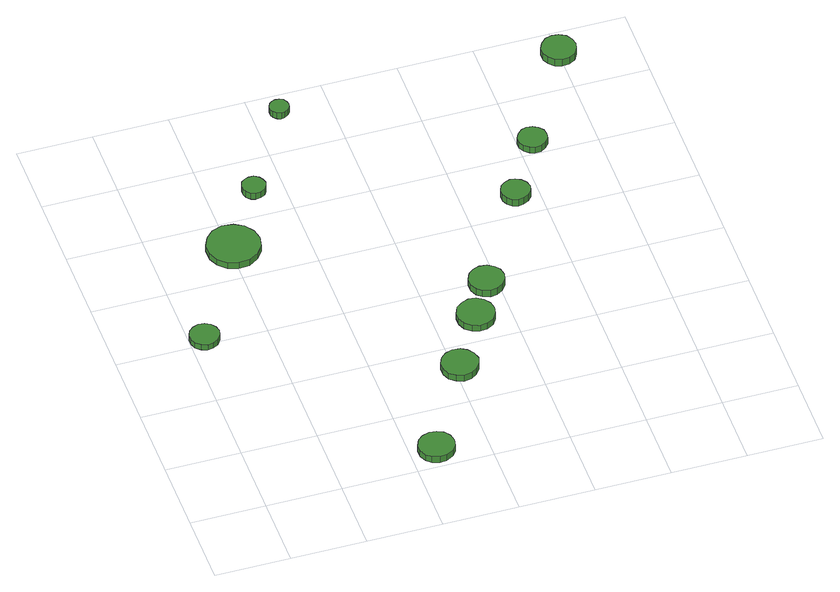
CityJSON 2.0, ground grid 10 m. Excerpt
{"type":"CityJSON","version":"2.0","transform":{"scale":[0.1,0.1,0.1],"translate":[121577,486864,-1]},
"CityObjects":{
"tree1":{"type":"SolitaryVegetationObject","attributes":{"function":"something"},"geometry":[{"type":"MultiSurface","lod":"1","boundaries":[[[0,1,2,3,4,5,6,7,8,9,10,11,12,13,14]],[[15,16,17,18,19,20,21,22,23,24,25,26,27,28,29]],[[0,29,28,1]],[[1,28,27,2]],[[2,27,26,3]],[[3,26,25,4]],[[4,25,24,5]],[[5,24,23,6]],[[6,23,22,7]],[[7,22,21,8]],[[8,21,20,9]],[[9,20,19,10]],[[10,19,18,11]],[[11,18,17,12]],[[12,17,16,13]],[[13,16,15,14]],[[14,15,29,0]]]}]},
"tree2":{"type":"SolitaryVegetationObject","attributes":{"function":"something"},"geometry":[{"type":"MultiSurface","lod":"1","boundaries":[[[30,31,32,33,34,35,36,37,38,39,40,41,42,43,44]],[[45,46,47,48,49,50,51,52,53,54,55,56,57,58,59]],[[30,59,58,31]],[[31,58,57,32]],[[32,57,56,33]],[[33,56,55,34]],[[34,55,54,35]],[[35,54,53,36]],[[36,53,52,37]],[[37,52,51,38]],[[38,51,50,39]],[[39,50,49,40]],[[40,49,48,41]],[[41,48,47,42]],[[42,47,46,43]],[[43,46,45,44]],[[44,45,59,30]]]}]},
"tree3":{"type":"SolitaryVegetationObject","attributes":{"function":"something"},"geometry":[{"type":"MultiSurface","lod":"1","boundaries":[[[60,61,62,63,64,65,66,67,68,69,70,71,72,73,74]],[[75,76,77,78,79,80,81,82,83,84,85,86,87,88,89]],[[60,89,88,61]],[[61,88,87,62]],[[62,87,86,63]],[[63,86,85,64]],[[64,85,84,65]],[[65,84,83,66]],[[66,83,82,67]],[[67,82,81,68]],[[68,81,80,69]],[[69,80,79,70]],[[70,79,78,71]],[[71,78,77,72]],[[72,77,76,73]],[[73,76,75,74]],[[74,75,89,60]]]}]},
"tree4":{"type":"SolitaryVegetationObject","attributes":{"function":"something"},"geometry":[{"type":"MultiSurface","lod":"1","boundaries":[[[90,91,92,93,94,95,96,97,98,99,100,101,102,103,104]],[[105,106,107,108,109,110,111,112,113,114,115,116,117,118,119]],[[90,119,118,91]],[[91,118,117,92]],[[92,117,116,93]],[[93,116,115,94]],[[94,115,114,95]],[[95,114,113,96]],[[96,113,112,97]],[[97,112,111,98]],[[98,111,110,99]],[[99,110,109,100]],[[100,109,108,101]],[[101,108,107,102]],[[102,107,106,103]],[[103,106,105,104]],[[104,105,119,90]]]}]},
"tree5":{"type":"SolitaryVegetationObject","attributes":{"function":"something"},"geometry":[{"type":"MultiSurface","lod":"1","boundaries":[[[120,121,122,123,124,125,126,127,128,129,130,131,132,133,134]],[[135,136,137,138,139,140,141,142,143,144,145,146,147,148,149]],[[120,149,148,121]],[[121,148,147,122]],[[122,147,146,123]],[[123,146,145,124]],[[124,145,144,125]],[[125,144,143,126]],[[126,143,142,127]],[[127,142,141,128]],[[128,141,140,129]],[[129,140,139,130]],[[130,139,138,131]],[[131,138,137,132]],[[132,137,136,133]],[[133,136,135,134]],[[134,135,149,120]]]}]},
"tree6":{"type":"SolitaryVegetationObject","attributes":{"function":"something"},"geometry":[{"type":"MultiSurface","lod":"1","boundaries":[[[150,151,152,153,154,155,156,157,158,159,160,161,162,163,164]],[[165,166,167,168,169,170,171,172,173,174,175,176,177,178,179]],[[150,179,178,151]],[[151,178,177,152]],[[152,177,176,153]],[[153,176,175,154]],[[154,175,174,155]],[[155,174,173,156]],[[156,173,172,157]],[[157,172,171,158]],[[158,171,170,159]],[[159,170,169,160]],[[160,169,168,161]],[[161,168,167,162]],[[162,167,166,163]],[[163,166,165,164]],[[164,165,179,150]]]}]},
"tree7":{"type":"SolitaryVegetationObject","attributes":{"function":"something"},"geometry":[{"type":"MultiSurface","lod":"1","boundaries":[[[180,181,182,183,184,185,186,187,188,189,190,191,192,193,194]],[[195,196,197,198,199,200,201,202,203,204,205,206,207,208,209]],[[180,209,208,181]],[[181,208,207,182]],[[182,207,206,183]],[[183,206,205,184]],[[184,205,204,185]],[[185,204,203,186]],[[186,203,202,187]],[[187,202,201,188]],[[188,201,200,189]],[[189,200,199,190]],[[190,199,198,191]],[[191,198,197,192]],[[192,197,196,193]],[[193,196,195,194]],[[194,195,209,180]]]}]},
"tree8":{"type":"SolitaryVegetationObject","attributes":{"function":"something"},"geometry":[{"type":"MultiSurface","lod":"1","boundaries":[[[210,211,212,213,214,215,216,217,218,219,220,221,222,223,224]],[[225,226,227,228,229,230,231,232,233,234,235,236,237,238,239]],[[210,239,238,211]],[[211,238,237,212]],[[212,237,236,213]],[[213,236,235,214]],[[214,235,234,215]],[[215,234,233,216]],[[216,233,232,217]],[[217,232,231,218]],[[218,231,230,219]],[[219,230,229,220]],[[220,229,228,221]],[[221,228,227,222]],[[222,227,226,223]],[[223,226,225,224]],[[224,225,239,210]]]}]},
"tree9":{"type":"SolitaryVegetationObject","attributes":{"function":"something"},"geometry":[{"type":"MultiSurface","lod":"1","boundaries":[[[240,241,242,243,244,245,246,247,248,249,250,251,252,253,254]],[[255,256,257,258,259,260,261,262,263,264,265,266,267,268,269]],[[240,269,268,241]],[[241,268,267,242]],[[242,267,266,243]],[[243,266,265,244]],[[244,265,264,245]],[[245,264,263,246]],[[246,263,262,247]],[[247,262,261,248]],[[248,261,260,249]],[[249,260,259,250]],[[250,259,258,251]],[[251,258,257,252]],[[252,257,256,253]],[[253,256,255,254]],[[254,255,269,240]]]}]},
"tree10":{"type":"SolitaryVegetationObject","attributes":{"function":"something"},"geometry":[{"type":"MultiSurface","lod":"1","boundaries":[[[270,271,272,273,274,275,276,277,278,279,280,281,282,283,284]],[[285,286,287,288,289,290,291,292,293,294,295,296,297,298,299]],[[270,299,298,271]],[[271,298,297,272]],[[272,297,296,273]],[[273,296,295,274]],[[274,295,294,275]],[[275,294,293,276]],[[276,293,292,277]],[[277,292,291,278]],[[278,291,290,279]],[[279,290,289,280]],[[280,289,288,281]],[[281,288,287,282]],[[282,287,286,283]],[[283,286,285,284]],[[284,285,299,270]]]}]},
"tree11":{"type":"SolitaryVegetationObject","attributes":{"function":"something"},"geometry":[{"type":"MultiSurface","lod":"1","boundaries":[[[300,301,302,303,304,305,306,307,308,309,310,311,312,313,314]],[[315,316,317,318,319,320,321,322,323,324,325,326,327,328,329]],[[300,329,328,301]],[[301,328,327,302]],[[302,327,326,303]],[[303,326,325,304]],[[304,325,324,305]],[[305,324,323,306]],[[306,323,322,307]],[[307,322,321,308]],[[308,321,320,309]],[[309,320,319,310]],[[310,319,318,311]],[[311,318,317,312]],[[312,317,316,313]],[[313,316,315,314]],[[314,315,329,300]]]}]}
},
"vertices":[
[39,309,16],[37,317,16],[32,323,16],[25,327,16],[17,328,16],[9,325,16],[3,320,16],[0,313,16],[0,305,16],[3,297,16],[9,292,16],[17,289,16],[25,290,16],[32,294,16],[37,301,16],[37,301,7],[32,294,7],[25,290,7],[17,289,7],[9,292,7],[3,297,7],[0,305,7],[0,313,7],[3,320,7],[9,325,7],[17,328,7],[25,327,7],[32,323,7],[37,317,7],[39,309,7],
[139,453,16],[136,467,16],[127,479,16],[115,486,16],[100,488,16],[86,483,16],[76,473,16],[70,460,16],[70,445,16],[76,432,16],[86,422,16],[100,418,16],[115,419,16],[127,427,16],[136,438,16],[136,438,6],[127,427,6],[115,419,6],[100,418,6],[86,422,6],[76,432,6],[70,445,6],[70,460,6],[76,473,6],[86,483,6],[100,488,6],[115,486,6],[127,479,6],[136,467,6],[139,453,6],
[257,29,17],[255,39,17],[249,47,17],[240,51,17],[231,52,17],[221,49,17],[214,43,17],[210,34,17],[210,24,17],[214,15,17],[221,9,17],[231,6,17],[240,7,17],[249,12,17],[255,19,17],[255,19,7],[249,12,7],[240,7,7],[231,6,7],[221,9,7],[214,15,7],[210,24,7],[210,34,7],[214,43,7],[221,49,7],[231,52,7],[240,51,7],[249,47,7],[255,39,7],[257,29,7],
[177,546,16],[175,552,16],[172,557,16],[166,561,16],[159,561,16],[153,559,16],[148,555,16],[146,549,16],[146,543,16],[148,537,16],[153,532,16],[159,530,16],[166,531,16],[172,534,16],[175,539,16],[175,539,6],[172,534,6],[166,531,6],[159,530,6],[153,532,6],[148,537,6],[146,543,6],[146,549,6],[148,555,6],[153,559,6],[159,561,6],[166,561,6],[172,557,6],[175,552,6],[177,546,6],
[332,161,17],[329,171,17],[323,179,17],[315,184,17],[304,185,17],[295,182,17],[287,175,17],[283,166,17],[283,156,17],[287,146,17],[295,140,17],[304,136,17],[315,138,17],[323,143,17],[329,151,17],[329,151,7],[323,143,7],[315,138,7],[304,136,7],[295,140,7],[287,146,7],[283,156,7],[283,166,7],[287,175,7],[295,182,7],[304,185,7],[315,184,7],[323,179,7],[329,171,7],[332,161,7],
[379,242,16],[377,252,16],[371,260,16],[362,266,16],[352,267,16],[342,263,16],[334,257,16],[330,247,16],[330,237,16],[334,227,16],[342,220,16],[352,217,16],[362,218,16],[371,223,16],[377,232,16],[377,232,6],[371,223,6],[362,218,6],[352,217,6],[342,220,6],[334,227,6],[330,237,6],[330,247,6],[334,257,6],[342,263,6],[352,267,6],[362,266,6],[371,260,6],[377,252,6],[379,242,6],
[248,671,16],[247,676,16],[244,681,16],[239,683,16],[234,684,16],[229,682,16],[225,679,16],[223,674,16],[223,668,16],[225,664,16],[229,660,16],[234,658,16],[239,659,16],[244,662,16],[247,666,16],[247,666,6],[244,662,6],[239,659,6],[234,658,6],[229,660,6],[225,664,6],[223,668,6],[223,674,6],[225,679,6],[229,682,6],[234,684,6],[239,683,6],[244,681,6],[247,676,6],[248,671,6],
[409,295,17],[407,305,17],[401,312,17],[393,317,17],[383,318,17],[374,315,17],[367,309,17],[363,300,17],[363,290,17],[367,281,17],[374,275,17],[383,272,17],[393,273,17],[401,278,17],[407,286,17],[407,286,6],[401,278,6],[393,273,6],[383,272,6],[374,275,6],[367,281,6],[363,290,6],[363,300,6],[367,309,6],[374,315,6],[383,318,6],[393,317,6],[401,312,6],[407,305,6],[409,295,6],
[489,436,17],[487,444,17],[482,450,17],[475,454,17],[468,455,17],[460,452,17],[454,447,17],[451,440,17],[451,432,17],[454,425,17],[460,419,17],[468,417,17],[475,418,17],[482,422,17],[487,428,17],[487,428,6],[482,422,6],[475,418,6],[468,417,6],[460,419,6],[454,425,6],[451,432,6],[451,440,6],[454,447,6],[460,452,6],[468,455,6],[475,454,6],[482,450,6],[487,444,6],[489,436,6],
[538,520,16],[537,528,16],[532,534,16],[525,538,16],[517,539,16],[510,537,16],[504,531,16],[500,524,16],[500,516,16],[504,509,16],[510,504,16],[517,501,16],[525,502,16],[532,506,16],[537,512,16],[537,512,6],[532,506,6],[525,502,6],[517,501,6],[510,504,6],[504,509,6],[500,516,6],[500,524,6],[504,531,6],[510,537,6],[517,539,6],[525,538,6],[532,534,6],[537,528,6],[538,520,6],
[623,663,17],[621,672,17],[616,680,17],[607,685,17],[598,686,17],[589,683,17],[582,676,17],[578,668,17],[578,658,17],[582,650,17],[589,643,17],[598,640,17],[607,641,17],[616,646,17],[621,654,17],[621,654,6],[616,646,6],[607,641,6],[598,640,6],[589,643,6],[582,650,6],[578,658,6],[578,668,6],[582,676,6],[589,683,6],[598,686,6],[607,685,6],[616,680,6],[621,672,6],[623,663,6]
]}
